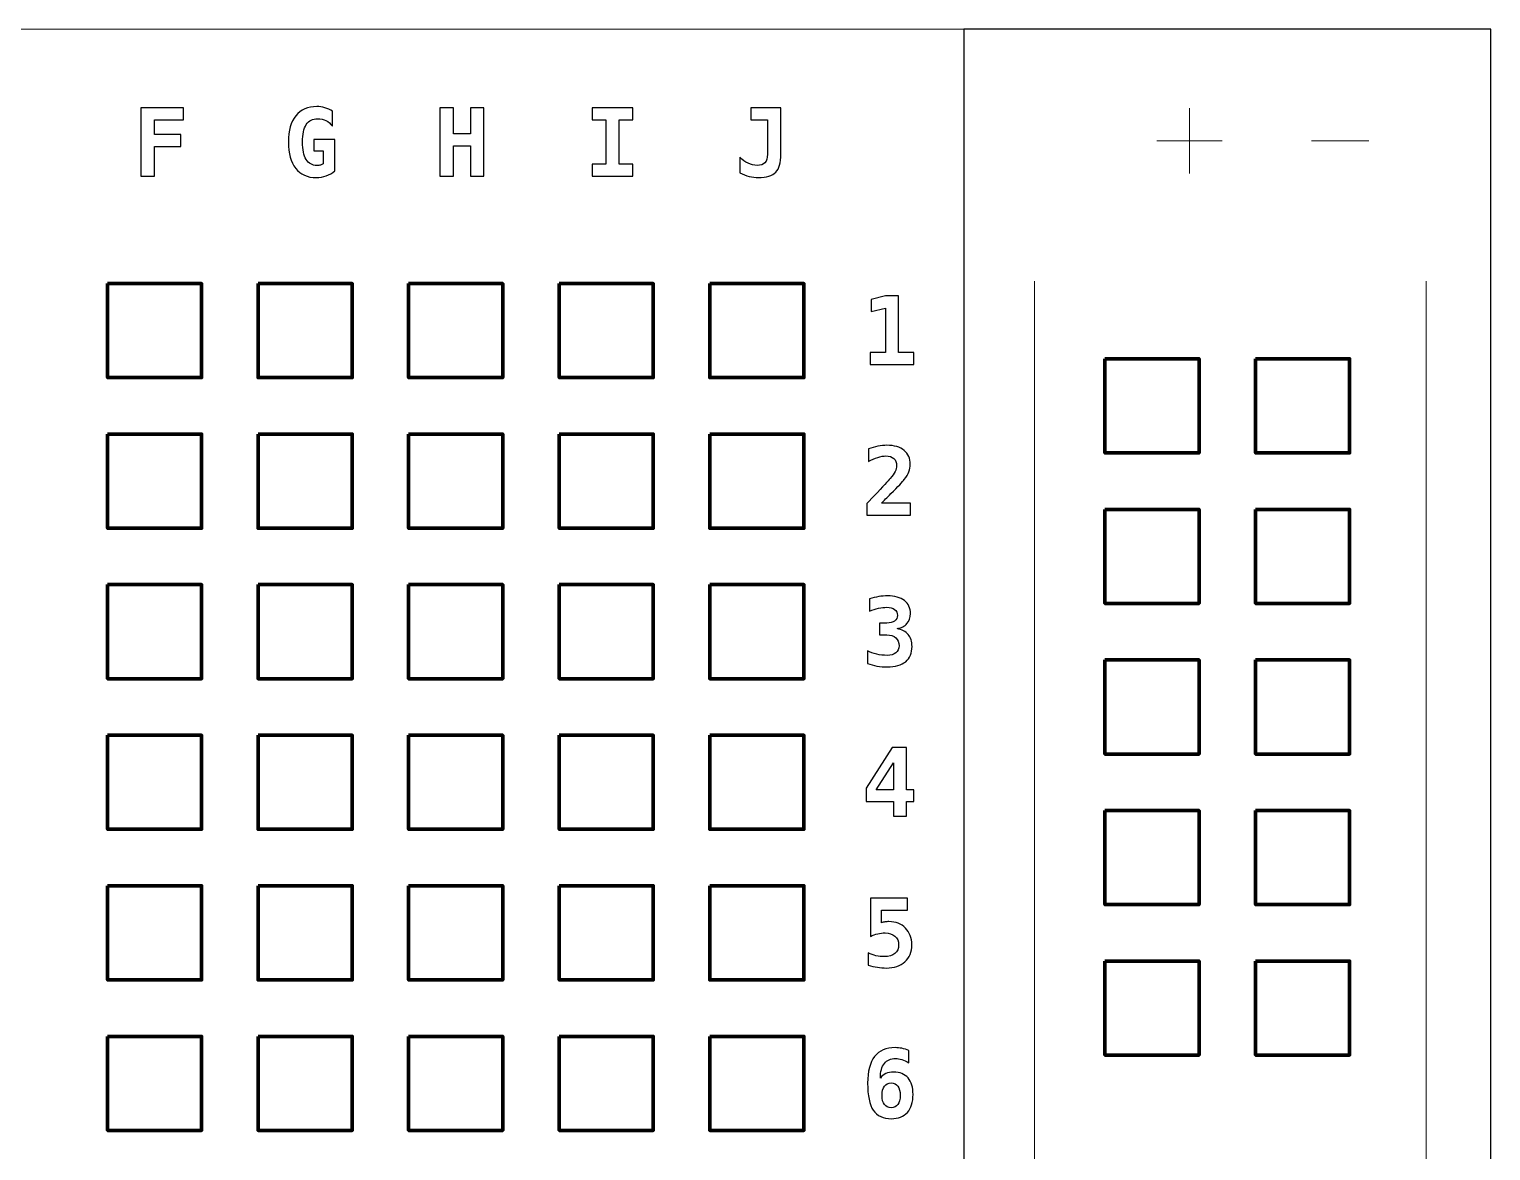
# Model space of a CAD drawing. Header units: centimetres. Extents: x -16.4 to -4.5, y -20.8 to -8.9.
# Drawn here: x -10.331 to -7.865, y -12.86 to -10.968 of the extents above; entities that cross this region are included whole.
import ezdxf

# ---------------------------------------------------------------- set-up
doc = ezdxf.new("R2010")
doc.units = ezdxf.units.CM
doc.header["$MEASUREMENT"] = 0
doc.layers.add('Layer 1', color=7, linetype='Continuous')

msp = doc.modelspace()

# ---------------------------------------------------------------- linework, layer by layer
at = {"layer": 'Layer 1', "color": 250, "lineweight": 5}
msp.add_open_spline([(-12.24632, -10.9682), (-12.24632, -10.9682), (-8.75382, -10.9682), (-8.75382, -10.9682), (-8.75382, -10.9682), (-8.75382, -10.9682), (-8.75382, -19.3502), (-8.75382, -19.3502), (-8.75382, -19.3502), (-8.75382, -19.3502), (-12.24632, -19.3502), (-12.24632, -19.3502), (-12.24632, -19.3502), (-12.24632, -19.3502), (-12.24632, -10.9682), (-12.24632, -10.9682)], degree=3, knots=[0, 0, 0, 0, 0.25, 0.25, 0.25, 0.25, 0.5, 0.5, 0.5, 0.5, 0.75, 0.75, 0.75, 0.75, 1, 1, 1, 1], dxfattribs=at)
at = {"layer": 'Layer 1', "color": 250, "lineweight": 25}
msp.add_open_spline([(-8.75386, -10.9682), (-8.75386, -10.9682), (-7.86486, -10.9682), (-7.86486, -10.9682), (-7.86486, -10.9682), (-7.86486, -10.9682), (-7.86486, -19.3502), (-7.86486, -19.3502), (-7.86486, -19.3502), (-7.86486, -19.3502), (-8.75386, -19.3502), (-8.75386, -19.3502), (-8.75386, -19.3502), (-8.75386, -19.3502), (-8.75386, -10.9682), (-8.75386, -10.9682)], degree=3, knots=[0, 0, 0, 0, 0.25, 0.25, 0.25, 0.25, 0.5, 0.5, 0.5, 0.5, 0.75, 0.75, 0.75, 0.75, 1, 1, 1, 1], dxfattribs=at)
at = {"layer": 'Layer 1'}
for points, knots in [([(-10.07027, -11.12085), (-10.07027, -11.12085), (-10.11941, -11.12085), (-10.11941, -11.12085), (-10.11941, -11.12085), (-10.11941, -11.12085), (-10.11941, -11.14575), (-10.11941, -11.14575), (-10.11941, -11.14575), (-10.11941, -11.14575), (-10.07468, -11.14575), (-10.07468, -11.14575), (-10.07468, -11.14575), (-10.07468, -11.14575), (-10.07468, -11.16588), (-10.07468, -11.16588), (-10.07468, -11.16588), (-10.07468, -11.16588), (-10.11941, -11.16588), (-10.11941, -11.16588), (-10.11941, -11.16588), (-10.11941, -11.16588), (-10.11941, -11.21624), (-10.11941, -11.21624), (-10.11941, -11.21624), (-10.11941, -11.21624), (-10.14221, -11.21624), (-10.14221, -11.21624), (-10.14221, -11.21624), (-10.14221, -11.21624), (-10.14221, -11.10072), (-10.14221, -11.10072), (-10.14221, -11.10072), (-10.14221, -11.10072), (-10.07027, -11.10072), (-10.07027, -11.10072), (-10.07027, -11.10072), (-10.07027, -11.10072), (-10.07027, -11.12085), (-10.07027, -11.12085)], [0, 0, 0, 0, 0.1, 0.1, 0.1, 0.1, 0.2, 0.2, 0.2, 0.2, 0.3, 0.3, 0.3, 0.3, 0.4, 0.4, 0.4, 0.4, 0.5, 0.5, 0.5, 0.5, 0.6, 0.6, 0.6, 0.6, 0.7, 0.7, 0.7, 0.7, 0.8, 0.8, 0.8, 0.8, 0.9, 0.9, 0.9, 0.9, 1, 1, 1, 1]), ([(-9.83482, -11.19535), (-9.83482, -11.19535), (-9.83482, -11.17332), (-9.83482, -11.17332), (-9.83482, -11.17332), (-9.83482, -11.17332), (-9.85046, -11.17332), (-9.85046, -11.17332), (-9.85046, -11.17332), (-9.85046, -11.17332), (-9.85046, -11.15412), (-9.85046, -11.15412), (-9.85046, -11.15412), (-9.85046, -11.15412), (-9.81487, -11.15412), (-9.81487, -11.15412), (-9.81487, -11.15412), (-9.81487, -11.15412), (-9.81487, -11.20705), (-9.81487, -11.20705), (-9.81487, -11.20705), (-9.81925, -11.2108), (-9.82408, -11.21365), (-9.82936, -11.21558), (-9.82936, -11.21558), (-9.83466, -11.21751), (-9.84032, -11.21848), (-9.84634, -11.21848), (-9.84634, -11.21848), (-9.86131, -11.21848), (-9.87285, -11.21328), (-9.881, -11.2029), (-9.881, -11.2029), (-9.88916, -11.1925), (-9.89323, -11.17773), (-9.89323, -11.15859), (-9.89323, -11.15859), (-9.89323, -11.13915), (-9.88911, -11.12431), (-9.8809, -11.11403), (-9.8809, -11.11403), (-9.87267, -11.10376), (-9.86078, -11.09864), (-9.84525, -11.09864), (-9.84525, -11.09864), (-9.84061, -11.09864), (-9.83606, -11.0993), (-9.83157, -11.10062), (-9.83157, -11.10062), (-9.82708, -11.10191), (-9.82287, -11.10381), (-9.81896, -11.1063), (-9.81896, -11.1063), (-9.81896, -11.1063), (-9.81896, -11.1316), (-9.81896, -11.1316), (-9.81896, -11.1316), (-9.82216, -11.12748), (-9.82582, -11.12436), (-9.82999, -11.12227), (-9.82999, -11.12227), (-9.83414, -11.12019), (-9.83868, -11.11913), (-9.84364, -11.11913), (-9.84364, -11.11913), (-9.85231, -11.11913), (-9.8588, -11.12241), (-9.86308, -11.12893), (-9.86308, -11.12893), (-9.86736, -11.13545), (-9.8695, -11.14533), (-9.8695, -11.15859), (-9.8695, -11.15859), (-9.8695, -11.17145), (-9.86744, -11.18122), (-9.86332, -11.18793), (-9.86332, -11.18793), (-9.85917, -11.19464), (-9.85318, -11.19799), (-9.84528, -11.19799), (-9.84528, -11.19799), (-9.8429, -11.19799), (-9.84084, -11.19778), (-9.83907, -11.19733), (-9.83907, -11.19733), (-9.83733, -11.19691), (-9.83591, -11.19625), (-9.83482, -11.19535)], [0, 0, 0, 0, 0.0454545, 0.0454545, 0.0454545, 0.0454545, 0.0909091, 0.0909091, 0.0909091, 0.0909091, 0.1363636, 0.1363636, 0.1363636, 0.1363636, 0.1818182, 0.1818182, 0.1818182, 0.1818182, 0.2272727, 0.2272727, 0.2272727, 0.2272727, 0.2727273, 0.2727273, 0.2727273, 0.2727273, 0.3181818, 0.3181818, 0.3181818, 0.3181818, 0.3636364, 0.3636364, 0.3636364, 0.3636364, 0.4090909, 0.4090909, 0.4090909, 0.4090909, 0.4545455, 0.4545455, 0.4545455, 0.4545455, 0.5, 0.5, 0.5, 0.5, 0.5454545, 0.5454545, 0.5454545, 0.5454545, 0.5909091, 0.5909091, 0.5909091, 0.5909091, 0.6363636, 0.6363636, 0.6363636, 0.6363636, 0.6818182, 0.6818182, 0.6818182, 0.6818182, 0.7272727, 0.7272727, 0.7272727, 0.7272727, 0.7727273, 0.7727273, 0.7727273, 0.7727273, 0.8181818, 0.8181818, 0.8181818, 0.8181818, 0.8636364, 0.8636364, 0.8636364, 0.8636364, 0.9090909, 0.9090909, 0.9090909, 0.9090909, 0.9545455, 0.9545455, 0.9545455, 0.9545455, 1, 1, 1, 1]), ([(-9.6377, -11.10072), (-9.6377, -11.10072), (-9.61489, -11.10072), (-9.61489, -11.10072), (-9.61489, -11.10072), (-9.61489, -11.10072), (-9.61489, -11.14475), (-9.61489, -11.14475), (-9.61489, -11.14475), (-9.61489, -11.14475), (-9.58632, -11.14475), (-9.58632, -11.14475), (-9.58632, -11.14475), (-9.58632, -11.14475), (-9.58632, -11.10072), (-9.58632, -11.10072), (-9.58632, -11.10072), (-9.58632, -11.10072), (-9.56351, -11.10072), (-9.56351, -11.10072), (-9.56351, -11.10072), (-9.56351, -11.10072), (-9.56351, -11.21624), (-9.56351, -11.21624), (-9.56351, -11.21624), (-9.56351, -11.21624), (-9.58632, -11.21624), (-9.58632, -11.21624), (-9.58632, -11.21624), (-9.58632, -11.21624), (-9.58632, -11.16487), (-9.58632, -11.16487), (-9.58632, -11.16487), (-9.58632, -11.16487), (-9.61489, -11.16487), (-9.61489, -11.16487), (-9.61489, -11.16487), (-9.61489, -11.16487), (-9.61489, -11.21624), (-9.61489, -11.21624), (-9.61489, -11.21624), (-9.61489, -11.21624), (-9.6377, -11.21624), (-9.6377, -11.21624), (-9.6377, -11.21624), (-9.6377, -11.21624), (-9.6377, -11.10072), (-9.6377, -11.10072)], [0, 0, 0, 0, 0.0833333, 0.0833333, 0.0833333, 0.0833333, 0.1666667, 0.1666667, 0.1666667, 0.1666667, 0.25, 0.25, 0.25, 0.25, 0.3333333, 0.3333333, 0.3333333, 0.3333333, 0.4166667, 0.4166667, 0.4166667, 0.4166667, 0.5, 0.5, 0.5, 0.5, 0.5833333, 0.5833333, 0.5833333, 0.5833333, 0.6666667, 0.6666667, 0.6666667, 0.6666667, 0.75, 0.75, 0.75, 0.75, 0.8333333, 0.8333333, 0.8333333, 0.8333333, 0.9166667, 0.9166667, 0.9166667, 0.9166667, 1, 1, 1, 1]), ([(-9.38098, -11.12085), (-9.38098, -11.12085), (-9.38098, -11.10072), (-9.38098, -11.10072), (-9.38098, -11.10072), (-9.38098, -11.10072), (-9.31223, -11.10072), (-9.31223, -11.10072), (-9.31223, -11.10072), (-9.31223, -11.10072), (-9.31223, -11.12085), (-9.31223, -11.12085), (-9.31223, -11.12085), (-9.31223, -11.12085), (-9.33519, -11.12085), (-9.33519, -11.12085), (-9.33519, -11.12085), (-9.33519, -11.12085), (-9.33519, -11.19612), (-9.33519, -11.19612), (-9.33519, -11.19612), (-9.33519, -11.19612), (-9.31223, -11.19612), (-9.31223, -11.19612), (-9.31223, -11.19612), (-9.31223, -11.19612), (-9.31223, -11.21624), (-9.31223, -11.21624), (-9.31223, -11.21624), (-9.31223, -11.21624), (-9.38098, -11.21624), (-9.38098, -11.21624), (-9.38098, -11.21624), (-9.38098, -11.21624), (-9.38098, -11.19612), (-9.38098, -11.19612), (-9.38098, -11.19612), (-9.38098, -11.19612), (-9.35801, -11.19612), (-9.35801, -11.19612), (-9.35801, -11.19612), (-9.35801, -11.19612), (-9.35801, -11.12085), (-9.35801, -11.12085), (-9.35801, -11.12085), (-9.35801, -11.12085), (-9.38098, -11.12085), (-9.38098, -11.12085)], [0, 0, 0, 0, 0.0833333, 0.0833333, 0.0833333, 0.0833333, 0.1666667, 0.1666667, 0.1666667, 0.1666667, 0.25, 0.25, 0.25, 0.25, 0.3333333, 0.3333333, 0.3333333, 0.3333333, 0.4166667, 0.4166667, 0.4166667, 0.4166667, 0.5, 0.5, 0.5, 0.5, 0.5833333, 0.5833333, 0.5833333, 0.5833333, 0.6666667, 0.6666667, 0.6666667, 0.6666667, 0.75, 0.75, 0.75, 0.75, 0.8333333, 0.8333333, 0.8333333, 0.8333333, 0.9166667, 0.9166667, 0.9166667, 0.9166667, 1, 1, 1, 1]), ([(-9.13187, -11.21051), (-9.13187, -11.21051), (-9.13187, -11.18405), (-9.13187, -11.18405), (-9.13187, -11.18405), (-9.12743, -11.18859), (-9.1227, -11.19205), (-9.11766, -11.19443), (-9.11766, -11.19443), (-9.11265, -11.1968), (-9.10758, -11.19799), (-9.10245, -11.19799), (-9.10245, -11.19799), (-9.09649, -11.19799), (-9.0921, -11.19649), (-9.0893, -11.1935), (-9.0893, -11.1935), (-9.08653, -11.19052), (-9.08513, -11.18574), (-9.08513, -11.17916), (-9.08513, -11.17916), (-9.08513, -11.17916), (-9.08513, -11.12085), (-9.08513, -11.12085), (-9.08513, -11.12085), (-9.08513, -11.12085), (-9.11307, -11.12085), (-9.11307, -11.12085), (-9.11307, -11.12085), (-9.11307, -11.12085), (-9.11307, -11.10072), (-9.11307, -11.10072), (-9.11307, -11.10072), (-9.11307, -11.10072), (-9.06232, -11.10072), (-9.06232, -11.10072), (-9.06232, -11.10072), (-9.06232, -11.10072), (-9.06232, -11.17916), (-9.06232, -11.17916), (-9.06232, -11.17916), (-9.06232, -11.19326), (-9.06527, -11.20333), (-9.07116, -11.2094), (-9.07116, -11.2094), (-9.07707, -11.21545), (-9.08682, -11.21848), (-9.10039, -11.21848), (-9.10039, -11.21848), (-9.10528, -11.21848), (-9.1104, -11.21782), (-9.11573, -11.21648), (-9.11573, -11.21648), (-9.12106, -11.21513), (-9.12645, -11.21315), (-9.13187, -11.21051)], [0, 0, 0, 0, 0.0714286, 0.0714286, 0.0714286, 0.0714286, 0.1428571, 0.1428571, 0.1428571, 0.1428571, 0.2142857, 0.2142857, 0.2142857, 0.2142857, 0.2857143, 0.2857143, 0.2857143, 0.2857143, 0.3571429, 0.3571429, 0.3571429, 0.3571429, 0.4285714, 0.4285714, 0.4285714, 0.4285714, 0.5, 0.5, 0.5, 0.5, 0.5714286, 0.5714286, 0.5714286, 0.5714286, 0.6428571, 0.6428571, 0.6428571, 0.6428571, 0.7142857, 0.7142857, 0.7142857, 0.7142857, 0.7857143, 0.7857143, 0.7857143, 0.7857143, 0.8571429, 0.8571429, 0.8571429, 0.8571429, 0.9285714, 0.9285714, 0.9285714, 0.9285714, 1, 1, 1, 1]), ([(-8.9117, -11.51362), (-8.9117, -11.51362), (-8.88617, -11.51362), (-8.88617, -11.51362), (-8.88617, -11.51362), (-8.88617, -11.51362), (-8.88617, -11.43864), (-8.88617, -11.43864), (-8.88617, -11.43864), (-8.88617, -11.43864), (-8.9099, -11.44453), (-8.9099, -11.44453), (-8.9099, -11.44453), (-8.9099, -11.44453), (-8.9099, -11.42395), (-8.9099, -11.42395), (-8.9099, -11.42395), (-8.9099, -11.42395), (-8.88601, -11.41822), (-8.88601, -11.41822), (-8.88601, -11.41822), (-8.88601, -11.41822), (-8.86396, -11.41822), (-8.86396, -11.41822), (-8.86396, -11.41822), (-8.86396, -11.41822), (-8.86396, -11.51362), (-8.86396, -11.51362), (-8.86396, -11.51362), (-8.86396, -11.51362), (-8.83843, -11.51362), (-8.83843, -11.51362), (-8.83843, -11.51362), (-8.83843, -11.51362), (-8.83843, -11.53374), (-8.83843, -11.53374), (-8.83843, -11.53374), (-8.83843, -11.53374), (-8.9117, -11.53374), (-8.9117, -11.53374), (-8.9117, -11.53374), (-8.9117, -11.53374), (-8.9117, -11.51362), (-8.9117, -11.51362)], [0, 0, 0, 0, 0.0909091, 0.0909091, 0.0909091, 0.0909091, 0.1818182, 0.1818182, 0.1818182, 0.1818182, 0.2727273, 0.2727273, 0.2727273, 0.2727273, 0.3636364, 0.3636364, 0.3636364, 0.3636364, 0.4545455, 0.4545455, 0.4545455, 0.4545455, 0.5454545, 0.5454545, 0.5454545, 0.5454545, 0.6363636, 0.6363636, 0.6363636, 0.6363636, 0.7272727, 0.7272727, 0.7272727, 0.7272727, 0.8181818, 0.8181818, 0.8181818, 0.8181818, 0.9090909, 0.9090909, 0.9090909, 0.9090909, 1, 1, 1, 1]), ([(-8.89269, -11.76762), (-8.89269, -11.76762), (-8.84403, -11.76762), (-8.84403, -11.76762), (-8.84403, -11.76762), (-8.84403, -11.76762), (-8.84403, -11.78774), (-8.84403, -11.78774), (-8.84403, -11.78774), (-8.84403, -11.78774), (-8.91735, -11.78774), (-8.91735, -11.78774), (-8.91735, -11.78774), (-8.91735, -11.78774), (-8.91735, -11.76822), (-8.91735, -11.76822), (-8.91735, -11.76822), (-8.91735, -11.76822), (-8.90496, -11.7551), (-8.90496, -11.7551), (-8.90496, -11.7551), (-8.89029, -11.73946), (-8.88136, -11.72985), (-8.87822, -11.72623), (-8.87822, -11.72623), (-8.87436, -11.72179), (-8.87156, -11.71786), (-8.86987, -11.71443), (-8.86987, -11.71443), (-8.86816, -11.71099), (-8.86731, -11.70761), (-8.86731, -11.70426), (-8.86731, -11.70426), (-8.86731, -11.69911), (-8.86887, -11.69512), (-8.87199, -11.69232), (-8.87199, -11.69232), (-8.8751, -11.68949), (-8.87954, -11.6881), (-8.88525, -11.6881), (-8.88525, -11.6881), (-8.88934, -11.6881), (-8.89391, -11.68891), (-8.89898, -11.69052), (-8.89898, -11.69052), (-8.90407, -11.69216), (-8.90935, -11.69451), (-8.91487, -11.6976), (-8.91487, -11.6976), (-8.91487, -11.6976), (-8.91487, -11.67632), (-8.91487, -11.67632), (-8.91487, -11.67632), (-8.90935, -11.67431), (-8.90396, -11.67278), (-8.89866, -11.67172), (-8.89866, -11.67172), (-8.89338, -11.67066), (-8.88831, -11.67014), (-8.88348, -11.67014), (-8.88348, -11.67014), (-8.87125, -11.67014), (-8.86163, -11.67299), (-8.85466, -11.67869), (-8.85466, -11.67869), (-8.84767, -11.68437), (-8.84419, -11.69216), (-8.84419, -11.70201), (-8.84419, -11.70201), (-8.84419, -11.70656), (-8.84495, -11.71081), (-8.84646, -11.71477), (-8.84646, -11.71477), (-8.84799, -11.71876), (-8.8506, -11.72317), (-8.85432, -11.728), (-8.85432, -11.728), (-8.85704, -11.73151), (-8.86454, -11.73941), (-8.87682, -11.75169), (-8.87682, -11.75169), (-8.88348, -11.75832), (-8.88876, -11.76365), (-8.89269, -11.76762)], [0, 0, 0, 0, 0.047619, 0.047619, 0.047619, 0.047619, 0.0952381, 0.0952381, 0.0952381, 0.0952381, 0.1428571, 0.1428571, 0.1428571, 0.1428571, 0.1904762, 0.1904762, 0.1904762, 0.1904762, 0.2380952, 0.2380952, 0.2380952, 0.2380952, 0.2857143, 0.2857143, 0.2857143, 0.2857143, 0.3333333, 0.3333333, 0.3333333, 0.3333333, 0.3809524, 0.3809524, 0.3809524, 0.3809524, 0.4285714, 0.4285714, 0.4285714, 0.4285714, 0.4761905, 0.4761905, 0.4761905, 0.4761905, 0.5238095, 0.5238095, 0.5238095, 0.5238095, 0.5714286, 0.5714286, 0.5714286, 0.5714286, 0.6190476, 0.6190476, 0.6190476, 0.6190476, 0.6666667, 0.6666667, 0.6666667, 0.6666667, 0.7142857, 0.7142857, 0.7142857, 0.7142857, 0.7619048, 0.7619048, 0.7619048, 0.7619048, 0.8095238, 0.8095238, 0.8095238, 0.8095238, 0.8571429, 0.8571429, 0.8571429, 0.8571429, 0.9047619, 0.9047619, 0.9047619, 0.9047619, 0.952381, 0.952381, 0.952381, 0.952381, 1, 1, 1, 1]), ([(-8.88379, -11.99006), (-8.88379, -11.99006), (-8.89602, -11.99006), (-8.89602, -11.99006), (-8.89602, -11.99006), (-8.89602, -11.99006), (-8.89602, -11.96993), (-8.89602, -11.96993), (-8.89602, -11.96993), (-8.89602, -11.96993), (-8.88379, -11.96993), (-8.88379, -11.96993), (-8.88379, -11.96993), (-8.87814, -11.96993), (-8.87373, -11.96882), (-8.87061, -11.96658), (-8.87061, -11.96658), (-8.8675, -11.96433), (-8.86594, -11.96116), (-8.86594, -11.9571), (-8.86594, -11.9571), (-8.86594, -11.95282), (-8.8675, -11.94946), (-8.87061, -11.94706), (-8.87061, -11.94706), (-8.87373, -11.94466), (-8.87814, -11.94347), (-8.88379, -11.94347), (-8.88379, -11.94347), (-8.88812, -11.94347), (-8.89277, -11.94402), (-8.89771, -11.94511), (-8.89771, -11.94511), (-8.90267, -11.94619), (-8.90779, -11.94777), (-8.9131, -11.94983), (-8.9131, -11.94983), (-8.9131, -11.94983), (-8.9131, -11.9291), (-8.9131, -11.9291), (-8.9131, -11.9291), (-8.90779, -11.92749), (-8.90256, -11.92628), (-8.89742, -11.9254), (-8.89742, -11.9254), (-8.89224, -11.92456), (-8.88731, -11.92414), (-8.88255, -11.92414), (-8.88255, -11.92414), (-8.87038, -11.92414), (-8.8609, -11.9268), (-8.85411, -11.93211), (-8.85411, -11.93211), (-8.8473, -11.93742), (-8.8439, -11.94474), (-8.8439, -11.95409), (-8.8439, -11.95409), (-8.8439, -11.96093), (-8.84585, -11.96655), (-8.84978, -11.97091), (-8.84978, -11.97091), (-8.85369, -11.97527), (-8.85928, -11.97812), (-8.86655, -11.97944), (-8.86655, -11.97944), (-8.85831, -11.98089), (-8.852, -11.98419), (-8.84767, -11.98932), (-8.84767, -11.98932), (-8.84334, -11.99444), (-8.84118, -12.0012), (-8.84118, -12.00955), (-8.84118, -12.00955), (-8.84118, -12.02074), (-8.84477, -12.02927), (-8.85192, -12.03516), (-8.85192, -12.03516), (-8.8591, -12.04105), (-8.8695, -12.04398), (-8.88319, -12.04398), (-8.88319, -12.04398), (-8.889, -12.04398), (-8.89473, -12.04348), (-8.90038, -12.04251), (-8.90038, -12.04251), (-8.90602, -12.04153), (-8.91143, -12.0401), (-8.91658, -12.03825), (-8.91658, -12.03825), (-8.91658, -12.03825), (-8.91658, -12.01705), (-8.91658, -12.01705), (-8.91658, -12.01705), (-8.91172, -12.01948), (-8.9065, -12.02133), (-8.90087, -12.02259), (-8.90087, -12.02259), (-8.89528, -12.02386), (-8.88937, -12.02449), (-8.88319, -12.02449), (-8.88319, -12.02449), (-8.87698, -12.02449), (-8.87209, -12.02307), (-8.86847, -12.02019), (-8.86847, -12.02019), (-8.86486, -12.01734), (-8.86306, -12.01348), (-8.86306, -12.00862), (-8.86306, -12.00862), (-8.86306, -12.00271), (-8.86486, -11.99811), (-8.86847, -11.99489), (-8.86847, -11.99489), (-8.87209, -11.99167), (-8.87719, -11.99006), (-8.88379, -11.99006)], [0, 0, 0, 0, 0.0344828, 0.0344828, 0.0344828, 0.0344828, 0.0689655, 0.0689655, 0.0689655, 0.0689655, 0.1034483, 0.1034483, 0.1034483, 0.1034483, 0.137931, 0.137931, 0.137931, 0.137931, 0.1724138, 0.1724138, 0.1724138, 0.1724138, 0.2068966, 0.2068966, 0.2068966, 0.2068966, 0.2413793, 0.2413793, 0.2413793, 0.2413793, 0.2758621, 0.2758621, 0.2758621, 0.2758621, 0.3103448, 0.3103448, 0.3103448, 0.3103448, 0.3448276, 0.3448276, 0.3448276, 0.3448276, 0.3793103, 0.3793103, 0.3793103, 0.3793103, 0.4137931, 0.4137931, 0.4137931, 0.4137931, 0.4482759, 0.4482759, 0.4482759, 0.4482759, 0.4827586, 0.4827586, 0.4827586, 0.4827586, 0.5172414, 0.5172414, 0.5172414, 0.5172414, 0.5517241, 0.5517241, 0.5517241, 0.5517241, 0.5862069, 0.5862069, 0.5862069, 0.5862069, 0.6206897, 0.6206897, 0.6206897, 0.6206897, 0.6551724, 0.6551724, 0.6551724, 0.6551724, 0.6896552, 0.6896552, 0.6896552, 0.6896552, 0.7241379, 0.7241379, 0.7241379, 0.7241379, 0.7586207, 0.7586207, 0.7586207, 0.7586207, 0.7931034, 0.7931034, 0.7931034, 0.7931034, 0.8275862, 0.8275862, 0.8275862, 0.8275862, 0.862069, 0.862069, 0.862069, 0.862069, 0.8965517, 0.8965517, 0.8965517, 0.8965517, 0.9310345, 0.9310345, 0.9310345, 0.9310345, 0.9655172, 0.9655172, 0.9655172, 0.9655172, 1, 1, 1, 1]), ([(-8.87455, -12.18022), (-8.87455, -12.18022), (-8.85065, -12.18022), (-8.85065, -12.18022), (-8.85065, -12.18022), (-8.85065, -12.18022), (-8.85065, -12.25124), (-8.85065, -12.25124), (-8.85065, -12.25124), (-8.85065, -12.25124), (-8.83798, -12.25124), (-8.83798, -12.25124), (-8.83798, -12.25124), (-8.83798, -12.25124), (-8.83798, -12.27081), (-8.83798, -12.27081), (-8.83798, -12.27081), (-8.83798, -12.27081), (-8.85065, -12.27081), (-8.85065, -12.27081), (-8.85065, -12.27081), (-8.85065, -12.27081), (-8.85065, -12.29574), (-8.85065, -12.29574), (-8.85065, -12.29574), (-8.85065, -12.29574), (-8.87254, -12.29574), (-8.87254, -12.29574), (-8.87254, -12.29574), (-8.87254, -12.29574), (-8.87254, -12.27081), (-8.87254, -12.27081), (-8.87254, -12.27081), (-8.87254, -12.27081), (-8.91835, -12.27081), (-8.91835, -12.27081), (-8.91835, -12.27081), (-8.91835, -12.27081), (-8.91835, -12.24868), (-8.91835, -12.24868), (-8.91835, -12.24868), (-8.91835, -12.24868), (-8.87455, -12.18022), (-8.87455, -12.18022)], [0, 0, 0, 0, 0.0909091, 0.0909091, 0.0909091, 0.0909091, 0.1818182, 0.1818182, 0.1818182, 0.1818182, 0.2727273, 0.2727273, 0.2727273, 0.2727273, 0.3636364, 0.3636364, 0.3636364, 0.3636364, 0.4545455, 0.4545455, 0.4545455, 0.4545455, 0.5454545, 0.5454545, 0.5454545, 0.5454545, 0.6363636, 0.6363636, 0.6363636, 0.6363636, 0.7272727, 0.7272727, 0.7272727, 0.7272727, 0.8181818, 0.8181818, 0.8181818, 0.8181818, 0.9090909, 0.9090909, 0.9090909, 0.9090909, 1, 1, 1, 1]), ([(-8.87254, -12.2056), (-8.87254, -12.2056), (-8.90172, -12.25124), (-8.90172, -12.25124), (-8.90172, -12.25124), (-8.90172, -12.25124), (-8.87254, -12.25124), (-8.87254, -12.25124), (-8.87254, -12.25124), (-8.87254, -12.25124), (-8.87254, -12.2056), (-8.87254, -12.2056)], [0, 0, 0, 0, 0.3333333, 0.3333333, 0.3333333, 0.3333333, 0.6666667, 0.6666667, 0.6666667, 0.6666667, 1, 1, 1, 1]), ([(-8.91133, -12.43422), (-8.91133, -12.43422), (-8.8486, -12.43422), (-8.8486, -12.43422), (-8.8486, -12.43422), (-8.8486, -12.43422), (-8.8486, -12.45435), (-8.8486, -12.45435), (-8.8486, -12.45435), (-8.8486, -12.45435), (-8.89285, -12.45435), (-8.89285, -12.45435), (-8.89285, -12.45435), (-8.89285, -12.45435), (-8.89285, -12.47577), (-8.89285, -12.47577), (-8.89285, -12.47577), (-8.891, -12.47505), (-8.889, -12.47452), (-8.88688, -12.47418), (-8.88688, -12.47418), (-8.88477, -12.47384), (-8.88253, -12.47368), (-8.88015, -12.47368), (-8.88015, -12.47368), (-8.86871, -12.47368), (-8.85942, -12.4773), (-8.85229, -12.48451), (-8.85229, -12.48451), (-8.84519, -12.49174), (-8.84163, -12.50112), (-8.84163, -12.51269), (-8.84163, -12.51269), (-8.84163, -12.52481), (-8.84548, -12.53437), (-8.85318, -12.54142), (-8.85318, -12.54142), (-8.8609, -12.54847), (-8.87141, -12.55198), (-8.88472, -12.55198), (-8.88472, -12.55198), (-8.88966, -12.55198), (-8.89467, -12.55156), (-8.89972, -12.55074), (-8.89972, -12.55074), (-8.90475, -12.54992), (-8.90993, -12.54868), (-8.91518, -12.54702), (-8.91518, -12.54702), (-8.91518, -12.54702), (-8.91518, -12.52645), (-8.91518, -12.52645), (-8.91518, -12.52645), (-8.91091, -12.52856), (-8.9065, -12.53014), (-8.90201, -12.5312), (-8.90201, -12.5312), (-8.8975, -12.53226), (-8.89296, -12.53278), (-8.88841, -12.53278), (-8.88841, -12.53278), (-8.88039, -12.53278), (-8.87426, -12.53107), (-8.87009, -12.52763), (-8.87009, -12.52763), (-8.86591, -12.5242), (-8.86383, -12.51924), (-8.86383, -12.51269), (-8.86383, -12.51269), (-8.86383, -12.50664), (-8.86591, -12.50181), (-8.87006, -12.49816), (-8.87006, -12.49816), (-8.87421, -12.49454), (-8.87975, -12.49272), (-8.88665, -12.49272), (-8.88665, -12.49272), (-8.89074, -12.49272), (-8.89481, -12.49322), (-8.89893, -12.49423), (-8.89893, -12.49423), (-8.90301, -12.49523), (-8.90716, -12.49676), (-8.91133, -12.49877), (-8.91133, -12.49877), (-8.91133, -12.49877), (-8.91133, -12.43422), (-8.91133, -12.43422)], [0, 0, 0, 0, 0.0454545, 0.0454545, 0.0454545, 0.0454545, 0.0909091, 0.0909091, 0.0909091, 0.0909091, 0.1363636, 0.1363636, 0.1363636, 0.1363636, 0.1818182, 0.1818182, 0.1818182, 0.1818182, 0.2272727, 0.2272727, 0.2272727, 0.2272727, 0.2727273, 0.2727273, 0.2727273, 0.2727273, 0.3181818, 0.3181818, 0.3181818, 0.3181818, 0.3636364, 0.3636364, 0.3636364, 0.3636364, 0.4090909, 0.4090909, 0.4090909, 0.4090909, 0.4545455, 0.4545455, 0.4545455, 0.4545455, 0.5, 0.5, 0.5, 0.5, 0.5454545, 0.5454545, 0.5454545, 0.5454545, 0.5909091, 0.5909091, 0.5909091, 0.5909091, 0.6363636, 0.6363636, 0.6363636, 0.6363636, 0.6818182, 0.6818182, 0.6818182, 0.6818182, 0.7272727, 0.7272727, 0.7272727, 0.7272727, 0.7727273, 0.7727273, 0.7727273, 0.7727273, 0.8181818, 0.8181818, 0.8181818, 0.8181818, 0.8636364, 0.8636364, 0.8636364, 0.8636364, 0.9090909, 0.9090909, 0.9090909, 0.9090909, 0.9545455, 0.9545455, 0.9545455, 0.9545455, 1, 1, 1, 1]), ([(-8.84659, -12.69094), (-8.84659, -12.69094), (-8.84659, -12.71167), (-8.84659, -12.71167), (-8.84659, -12.71167), (-8.85065, -12.70935), (-8.85456, -12.70761), (-8.85831, -12.70645), (-8.85831, -12.70645), (-8.86203, -12.70528), (-8.86562, -12.7047), (-8.86908, -12.7047), (-8.86908, -12.7047), (-8.87732, -12.7047), (-8.88361, -12.70748), (-8.88791, -12.71302), (-8.88791, -12.71302), (-8.89222, -12.71857), (-8.89446, -12.72675), (-8.89467, -12.73758), (-8.89467, -12.73758), (-8.89224, -12.73423), (-8.88915, -12.73172), (-8.8854, -12.73003), (-8.8854, -12.73003), (-8.88163, -12.72837), (-8.87719, -12.72752), (-8.87209, -12.72752), (-8.87209, -12.72752), (-8.86166, -12.72752), (-8.85363, -12.73082), (-8.84796, -12.7374), (-8.84796, -12.7374), (-8.84229, -12.74397), (-8.83946, -12.7533), (-8.83946, -12.76537), (-8.83946, -12.76537), (-8.83946, -12.77831), (-8.84266, -12.78834), (-8.84901, -12.79547), (-8.84901, -12.79547), (-8.85538, -12.80258), (-8.86433, -12.80614), (-8.8759, -12.80614), (-8.8759, -12.80614), (-8.88997, -12.80614), (-8.90019, -12.80142), (-8.90655, -12.79199), (-8.90655, -12.79199), (-8.91291, -12.78253), (-8.91611, -12.76729), (-8.91611, -12.74625), (-8.91611, -12.74625), (-8.91611, -12.72625), (-8.91223, -12.71125), (-8.90444, -12.70127), (-8.90444, -12.70127), (-8.89665, -12.69129), (-8.88498, -12.68629), (-8.8694, -12.68629), (-8.8694, -12.68629), (-8.86578, -12.68629), (-8.86206, -12.68669), (-8.85823, -12.68746), (-8.85823, -12.68746), (-8.85437, -12.68822), (-8.85049, -12.68938), (-8.84659, -12.69094)], [0, 0, 0, 0, 0.0588235, 0.0588235, 0.0588235, 0.0588235, 0.1176471, 0.1176471, 0.1176471, 0.1176471, 0.1764706, 0.1764706, 0.1764706, 0.1764706, 0.2352941, 0.2352941, 0.2352941, 0.2352941, 0.2941176, 0.2941176, 0.2941176, 0.2941176, 0.3529412, 0.3529412, 0.3529412, 0.3529412, 0.4117647, 0.4117647, 0.4117647, 0.4117647, 0.4705882, 0.4705882, 0.4705882, 0.4705882, 0.5294118, 0.5294118, 0.5294118, 0.5294118, 0.5882353, 0.5882353, 0.5882353, 0.5882353, 0.6470588, 0.6470588, 0.6470588, 0.6470588, 0.7058824, 0.7058824, 0.7058824, 0.7058824, 0.7647059, 0.7647059, 0.7647059, 0.7647059, 0.8235294, 0.8235294, 0.8235294, 0.8235294, 0.8823529, 0.8823529, 0.8823529, 0.8823529, 0.9411765, 0.9411765, 0.9411765, 0.9411765, 1, 1, 1, 1]), ([(-8.8765, -12.74585), (-8.88144, -12.74585), (-8.88522, -12.74765), (-8.88783, -12.75124), (-8.88783, -12.75124), (-8.89045, -12.75483), (-8.89174, -12.76001), (-8.89174, -12.76682), (-8.89174, -12.76682), (-8.89174, -12.77358), (-8.89045, -12.77876), (-8.88783, -12.78235), (-8.88783, -12.78235), (-8.88522, -12.78594), (-8.88144, -12.78774), (-8.8765, -12.78774), (-8.8765, -12.78774), (-8.87154, -12.78774), (-8.86774, -12.78594), (-8.86509, -12.78235), (-8.86509, -12.78235), (-8.86243, -12.77876), (-8.86111, -12.77358), (-8.86111, -12.76682), (-8.86111, -12.76682), (-8.86111, -12.76006), (-8.86243, -12.75488), (-8.86509, -12.75126), (-8.86509, -12.75126), (-8.86774, -12.74765), (-8.87154, -12.74585), (-8.8765, -12.74585)], [0, 0, 0, 0, 0.125, 0.125, 0.125, 0.125, 0.25, 0.25, 0.25, 0.25, 0.375, 0.375, 0.375, 0.375, 0.5, 0.5, 0.5, 0.5, 0.625, 0.625, 0.625, 0.625, 0.75, 0.75, 0.75, 0.75, 0.875, 0.875, 0.875, 0.875, 1, 1, 1, 1])]:
    msp.add_open_spline(points, degree=3, knots=knots, dxfattribs=at)
at = {"layer": 'Layer 1', "lineweight": 20}
for points, knots in [([(-8.37324, -11.21167), (-8.37324, -11.21167), (-8.37324, -11.15647), (-8.37324, -11.15647), (-8.37324, -11.15647), (-8.37324, -11.15647), (-8.42826, -11.15647), (-8.42826, -11.15647), (-8.42826, -11.15647), (-8.42826, -11.15647), (-8.37324, -11.15647), (-8.37324, -11.15647), (-8.37324, -11.15647), (-8.37324, -11.15647), (-8.37324, -11.10128), (-8.37324, -11.10128), (-8.37324, -11.10128), (-8.37324, -11.10128), (-8.37324, -11.15647), (-8.37324, -11.15647), (-8.37324, -11.15647), (-8.37324, -11.15647), (-8.31821, -11.15647), (-8.31821, -11.15647), (-8.31821, -11.15647), (-8.31821, -11.15647), (-8.37324, -11.15647), (-8.37324, -11.15647), (-8.37324, -11.15647), (-8.37324, -11.15647), (-8.37324, -11.21167), (-8.37324, -11.21167)], [0, 0, 0, 0, 0.125, 0.125, 0.125, 0.125, 0.25, 0.25, 0.25, 0.25, 0.375, 0.375, 0.375, 0.375, 0.5, 0.5, 0.5, 0.5, 0.625, 0.625, 0.625, 0.625, 0.75, 0.75, 0.75, 0.75, 0.875, 0.875, 0.875, 0.875, 1, 1, 1, 1]), ([(-8.1673, -11.15647), (-8.1673, -11.15647), (-8.07038, -11.15647), (-8.07038, -11.15647), (-8.07038, -11.15647), (-8.07038, -11.15647), (-8.1673, -11.15647), (-8.1673, -11.15647)], [0, 0, 0, 0, 0.5, 0.5, 0.5, 0.5, 1, 1, 1, 1])]:
    msp.add_open_spline(points, degree=3, knots=knots, dxfattribs=at)
at = {"layer": 'Layer 1', "color": 250, "lineweight": 158}
for points in [[(-10.19844, -11.39723), (-10.19844, -11.39723), (-10.03969, -11.39723), (-10.03969, -11.39723), (-10.03969, -11.39723), (-10.03969, -11.39723), (-10.03969, -11.55598), (-10.03969, -11.55598), (-10.03969, -11.55598), (-10.03969, -11.55598), (-10.19844, -11.55598), (-10.19844, -11.55598), (-10.19844, -11.55598), (-10.19844, -11.55598), (-10.19844, -11.39723), (-10.19844, -11.39723)], [(-9.94444, -11.39723), (-9.94444, -11.39723), (-9.78569, -11.39723), (-9.78569, -11.39723), (-9.78569, -11.39723), (-9.78569, -11.39723), (-9.78569, -11.55598), (-9.78569, -11.55598), (-9.78569, -11.55598), (-9.78569, -11.55598), (-9.94444, -11.55598), (-9.94444, -11.55598), (-9.94444, -11.55598), (-9.94444, -11.55598), (-9.94444, -11.39723), (-9.94444, -11.39723)], [(-9.69044, -11.39723), (-9.69044, -11.39723), (-9.53169, -11.39723), (-9.53169, -11.39723), (-9.53169, -11.39723), (-9.53169, -11.39723), (-9.53169, -11.55598), (-9.53169, -11.55598), (-9.53169, -11.55598), (-9.53169, -11.55598), (-9.69044, -11.55598), (-9.69044, -11.55598), (-9.69044, -11.55598), (-9.69044, -11.55598), (-9.69044, -11.39723), (-9.69044, -11.39723)], [(-9.43644, -11.39723), (-9.43644, -11.39723), (-9.27769, -11.39723), (-9.27769, -11.39723), (-9.27769, -11.39723), (-9.27769, -11.39723), (-9.27769, -11.55598), (-9.27769, -11.55598), (-9.27769, -11.55598), (-9.27769, -11.55598), (-9.43644, -11.55598), (-9.43644, -11.55598), (-9.43644, -11.55598), (-9.43644, -11.55598), (-9.43644, -11.39723), (-9.43644, -11.39723)], [(-9.18244, -11.39723), (-9.18244, -11.39723), (-9.02369, -11.39723), (-9.02369, -11.39723), (-9.02369, -11.39723), (-9.02369, -11.39723), (-9.02369, -11.55598), (-9.02369, -11.55598), (-9.02369, -11.55598), (-9.02369, -11.55598), (-9.18244, -11.55598), (-9.18244, -11.55598), (-9.18244, -11.55598), (-9.18244, -11.55598), (-9.18244, -11.39723), (-9.18244, -11.39723)], [(-8.51573, -11.52423), (-8.51573, -11.52423), (-8.35698, -11.52423), (-8.35698, -11.52423), (-8.35698, -11.52423), (-8.35698, -11.52423), (-8.35698, -11.68298), (-8.35698, -11.68298), (-8.35698, -11.68298), (-8.35698, -11.68298), (-8.51573, -11.68298), (-8.51573, -11.68298), (-8.51573, -11.68298), (-8.51573, -11.68298), (-8.51573, -11.52423), (-8.51573, -11.52423)], [(-8.26173, -11.52423), (-8.26173, -11.52423), (-8.10298, -11.52423), (-8.10298, -11.52423), (-8.10298, -11.52423), (-8.10298, -11.52423), (-8.10298, -11.68298), (-8.10298, -11.68298), (-8.10298, -11.68298), (-8.10298, -11.68298), (-8.26173, -11.68298), (-8.26173, -11.68298), (-8.26173, -11.68298), (-8.26173, -11.68298), (-8.26173, -11.52423), (-8.26173, -11.52423)], [(-10.19844, -11.65123), (-10.19844, -11.65123), (-10.03969, -11.65123), (-10.03969, -11.65123), (-10.03969, -11.65123), (-10.03969, -11.65123), (-10.03969, -11.80998), (-10.03969, -11.80998), (-10.03969, -11.80998), (-10.03969, -11.80998), (-10.19844, -11.80998), (-10.19844, -11.80998), (-10.19844, -11.80998), (-10.19844, -11.80998), (-10.19844, -11.65123), (-10.19844, -11.65123)], [(-9.94444, -11.65123), (-9.94444, -11.65123), (-9.78569, -11.65123), (-9.78569, -11.65123), (-9.78569, -11.65123), (-9.78569, -11.65123), (-9.78569, -11.80998), (-9.78569, -11.80998), (-9.78569, -11.80998), (-9.78569, -11.80998), (-9.94444, -11.80998), (-9.94444, -11.80998), (-9.94444, -11.80998), (-9.94444, -11.80998), (-9.94444, -11.65123), (-9.94444, -11.65123)], [(-9.69044, -11.65123), (-9.69044, -11.65123), (-9.53169, -11.65123), (-9.53169, -11.65123), (-9.53169, -11.65123), (-9.53169, -11.65123), (-9.53169, -11.80998), (-9.53169, -11.80998), (-9.53169, -11.80998), (-9.53169, -11.80998), (-9.69044, -11.80998), (-9.69044, -11.80998), (-9.69044, -11.80998), (-9.69044, -11.80998), (-9.69044, -11.65123), (-9.69044, -11.65123)], [(-9.43644, -11.65123), (-9.43644, -11.65123), (-9.27769, -11.65123), (-9.27769, -11.65123), (-9.27769, -11.65123), (-9.27769, -11.65123), (-9.27769, -11.80998), (-9.27769, -11.80998), (-9.27769, -11.80998), (-9.27769, -11.80998), (-9.43644, -11.80998), (-9.43644, -11.80998), (-9.43644, -11.80998), (-9.43644, -11.80998), (-9.43644, -11.65123), (-9.43644, -11.65123)], [(-9.18244, -11.65123), (-9.18244, -11.65123), (-9.02369, -11.65123), (-9.02369, -11.65123), (-9.02369, -11.65123), (-9.02369, -11.65123), (-9.02369, -11.80998), (-9.02369, -11.80998), (-9.02369, -11.80998), (-9.02369, -11.80998), (-9.18244, -11.80998), (-9.18244, -11.80998), (-9.18244, -11.80998), (-9.18244, -11.80998), (-9.18244, -11.65123), (-9.18244, -11.65123)], [(-8.51573, -11.77823), (-8.51573, -11.77823), (-8.35698, -11.77823), (-8.35698, -11.77823), (-8.35698, -11.77823), (-8.35698, -11.77823), (-8.35698, -11.93698), (-8.35698, -11.93698), (-8.35698, -11.93698), (-8.35698, -11.93698), (-8.51573, -11.93698), (-8.51573, -11.93698), (-8.51573, -11.93698), (-8.51573, -11.93698), (-8.51573, -11.77823), (-8.51573, -11.77823)], [(-8.26173, -11.77823), (-8.26173, -11.77823), (-8.10298, -11.77823), (-8.10298, -11.77823), (-8.10298, -11.77823), (-8.10298, -11.77823), (-8.10298, -11.93698), (-8.10298, -11.93698), (-8.10298, -11.93698), (-8.10298, -11.93698), (-8.26173, -11.93698), (-8.26173, -11.93698), (-8.26173, -11.93698), (-8.26173, -11.93698), (-8.26173, -11.77823), (-8.26173, -11.77823)], [(-10.19844, -11.90523), (-10.19844, -11.90523), (-10.03969, -11.90523), (-10.03969, -11.90523), (-10.03969, -11.90523), (-10.03969, -11.90523), (-10.03969, -12.06398), (-10.03969, -12.06398), (-10.03969, -12.06398), (-10.03969, -12.06398), (-10.19844, -12.06398), (-10.19844, -12.06398), (-10.19844, -12.06398), (-10.19844, -12.06398), (-10.19844, -11.90523), (-10.19844, -11.90523)], [(-9.94444, -11.90523), (-9.94444, -11.90523), (-9.78569, -11.90523), (-9.78569, -11.90523), (-9.78569, -11.90523), (-9.78569, -11.90523), (-9.78569, -12.06398), (-9.78569, -12.06398), (-9.78569, -12.06398), (-9.78569, -12.06398), (-9.94444, -12.06398), (-9.94444, -12.06398), (-9.94444, -12.06398), (-9.94444, -12.06398), (-9.94444, -11.90523), (-9.94444, -11.90523)], [(-9.69044, -11.90523), (-9.69044, -11.90523), (-9.53169, -11.90523), (-9.53169, -11.90523), (-9.53169, -11.90523), (-9.53169, -11.90523), (-9.53169, -12.06398), (-9.53169, -12.06398), (-9.53169, -12.06398), (-9.53169, -12.06398), (-9.69044, -12.06398), (-9.69044, -12.06398), (-9.69044, -12.06398), (-9.69044, -12.06398), (-9.69044, -11.90523), (-9.69044, -11.90523)], [(-9.43644, -11.90523), (-9.43644, -11.90523), (-9.27769, -11.90523), (-9.27769, -11.90523), (-9.27769, -11.90523), (-9.27769, -11.90523), (-9.27769, -12.06398), (-9.27769, -12.06398), (-9.27769, -12.06398), (-9.27769, -12.06398), (-9.43644, -12.06398), (-9.43644, -12.06398), (-9.43644, -12.06398), (-9.43644, -12.06398), (-9.43644, -11.90523), (-9.43644, -11.90523)], [(-9.18244, -11.90523), (-9.18244, -11.90523), (-9.02369, -11.90523), (-9.02369, -11.90523), (-9.02369, -11.90523), (-9.02369, -11.90523), (-9.02369, -12.06398), (-9.02369, -12.06398), (-9.02369, -12.06398), (-9.02369, -12.06398), (-9.18244, -12.06398), (-9.18244, -12.06398), (-9.18244, -12.06398), (-9.18244, -12.06398), (-9.18244, -11.90523), (-9.18244, -11.90523)], [(-8.51573, -12.03223), (-8.51573, -12.03223), (-8.35698, -12.03223), (-8.35698, -12.03223), (-8.35698, -12.03223), (-8.35698, -12.03223), (-8.35698, -12.19098), (-8.35698, -12.19098), (-8.35698, -12.19098), (-8.35698, -12.19098), (-8.51573, -12.19098), (-8.51573, -12.19098), (-8.51573, -12.19098), (-8.51573, -12.19098), (-8.51573, -12.03223), (-8.51573, -12.03223)], [(-8.26173, -12.03223), (-8.26173, -12.03223), (-8.10298, -12.03223), (-8.10298, -12.03223), (-8.10298, -12.03223), (-8.10298, -12.03223), (-8.10298, -12.19098), (-8.10298, -12.19098), (-8.10298, -12.19098), (-8.10298, -12.19098), (-8.26173, -12.19098), (-8.26173, -12.19098), (-8.26173, -12.19098), (-8.26173, -12.19098), (-8.26173, -12.03223), (-8.26173, -12.03223)], [(-10.19844, -12.15923), (-10.19844, -12.15923), (-10.03969, -12.15923), (-10.03969, -12.15923), (-10.03969, -12.15923), (-10.03969, -12.15923), (-10.03969, -12.31798), (-10.03969, -12.31798), (-10.03969, -12.31798), (-10.03969, -12.31798), (-10.19844, -12.31798), (-10.19844, -12.31798), (-10.19844, -12.31798), (-10.19844, -12.31798), (-10.19844, -12.15923), (-10.19844, -12.15923)], [(-9.94444, -12.15923), (-9.94444, -12.15923), (-9.78569, -12.15923), (-9.78569, -12.15923), (-9.78569, -12.15923), (-9.78569, -12.15923), (-9.78569, -12.31798), (-9.78569, -12.31798), (-9.78569, -12.31798), (-9.78569, -12.31798), (-9.94444, -12.31798), (-9.94444, -12.31798), (-9.94444, -12.31798), (-9.94444, -12.31798), (-9.94444, -12.15923), (-9.94444, -12.15923)], [(-9.69044, -12.15923), (-9.69044, -12.15923), (-9.53169, -12.15923), (-9.53169, -12.15923), (-9.53169, -12.15923), (-9.53169, -12.15923), (-9.53169, -12.31798), (-9.53169, -12.31798), (-9.53169, -12.31798), (-9.53169, -12.31798), (-9.69044, -12.31798), (-9.69044, -12.31798), (-9.69044, -12.31798), (-9.69044, -12.31798), (-9.69044, -12.15923), (-9.69044, -12.15923)], [(-9.43644, -12.15923), (-9.43644, -12.15923), (-9.27769, -12.15923), (-9.27769, -12.15923), (-9.27769, -12.15923), (-9.27769, -12.15923), (-9.27769, -12.31798), (-9.27769, -12.31798), (-9.27769, -12.31798), (-9.27769, -12.31798), (-9.43644, -12.31798), (-9.43644, -12.31798), (-9.43644, -12.31798), (-9.43644, -12.31798), (-9.43644, -12.15923), (-9.43644, -12.15923)], [(-9.18244, -12.15923), (-9.18244, -12.15923), (-9.02369, -12.15923), (-9.02369, -12.15923), (-9.02369, -12.15923), (-9.02369, -12.15923), (-9.02369, -12.31798), (-9.02369, -12.31798), (-9.02369, -12.31798), (-9.02369, -12.31798), (-9.18244, -12.31798), (-9.18244, -12.31798), (-9.18244, -12.31798), (-9.18244, -12.31798), (-9.18244, -12.15923), (-9.18244, -12.15923)], [(-8.51573, -12.28623), (-8.51573, -12.28623), (-8.35698, -12.28623), (-8.35698, -12.28623), (-8.35698, -12.28623), (-8.35698, -12.28623), (-8.35698, -12.44498), (-8.35698, -12.44498), (-8.35698, -12.44498), (-8.35698, -12.44498), (-8.51573, -12.44498), (-8.51573, -12.44498), (-8.51573, -12.44498), (-8.51573, -12.44498), (-8.51573, -12.28623), (-8.51573, -12.28623)], [(-8.26173, -12.28623), (-8.26173, -12.28623), (-8.10298, -12.28623), (-8.10298, -12.28623), (-8.10298, -12.28623), (-8.10298, -12.28623), (-8.10298, -12.44498), (-8.10298, -12.44498), (-8.10298, -12.44498), (-8.10298, -12.44498), (-8.26173, -12.44498), (-8.26173, -12.44498), (-8.26173, -12.44498), (-8.26173, -12.44498), (-8.26173, -12.28623), (-8.26173, -12.28623)], [(-10.19844, -12.41323), (-10.19844, -12.41323), (-10.03969, -12.41323), (-10.03969, -12.41323), (-10.03969, -12.41323), (-10.03969, -12.41323), (-10.03969, -12.57198), (-10.03969, -12.57198), (-10.03969, -12.57198), (-10.03969, -12.57198), (-10.19844, -12.57198), (-10.19844, -12.57198), (-10.19844, -12.57198), (-10.19844, -12.57198), (-10.19844, -12.41323), (-10.19844, -12.41323)], [(-9.94444, -12.41323), (-9.94444, -12.41323), (-9.78569, -12.41323), (-9.78569, -12.41323), (-9.78569, -12.41323), (-9.78569, -12.41323), (-9.78569, -12.57198), (-9.78569, -12.57198), (-9.78569, -12.57198), (-9.78569, -12.57198), (-9.94444, -12.57198), (-9.94444, -12.57198), (-9.94444, -12.57198), (-9.94444, -12.57198), (-9.94444, -12.41323), (-9.94444, -12.41323)], [(-9.69044, -12.41323), (-9.69044, -12.41323), (-9.53169, -12.41323), (-9.53169, -12.41323), (-9.53169, -12.41323), (-9.53169, -12.41323), (-9.53169, -12.57198), (-9.53169, -12.57198), (-9.53169, -12.57198), (-9.53169, -12.57198), (-9.69044, -12.57198), (-9.69044, -12.57198), (-9.69044, -12.57198), (-9.69044, -12.57198), (-9.69044, -12.41323), (-9.69044, -12.41323)], [(-9.43644, -12.41323), (-9.43644, -12.41323), (-9.27769, -12.41323), (-9.27769, -12.41323), (-9.27769, -12.41323), (-9.27769, -12.41323), (-9.27769, -12.57198), (-9.27769, -12.57198), (-9.27769, -12.57198), (-9.27769, -12.57198), (-9.43644, -12.57198), (-9.43644, -12.57198), (-9.43644, -12.57198), (-9.43644, -12.57198), (-9.43644, -12.41323), (-9.43644, -12.41323)], [(-9.18244, -12.41323), (-9.18244, -12.41323), (-9.02369, -12.41323), (-9.02369, -12.41323), (-9.02369, -12.41323), (-9.02369, -12.41323), (-9.02369, -12.57198), (-9.02369, -12.57198), (-9.02369, -12.57198), (-9.02369, -12.57198), (-9.18244, -12.57198), (-9.18244, -12.57198), (-9.18244, -12.57198), (-9.18244, -12.57198), (-9.18244, -12.41323), (-9.18244, -12.41323)], [(-8.51573, -12.54023), (-8.51573, -12.54023), (-8.35698, -12.54023), (-8.35698, -12.54023), (-8.35698, -12.54023), (-8.35698, -12.54023), (-8.35698, -12.69898), (-8.35698, -12.69898), (-8.35698, -12.69898), (-8.35698, -12.69898), (-8.51573, -12.69898), (-8.51573, -12.69898), (-8.51573, -12.69898), (-8.51573, -12.69898), (-8.51573, -12.54023), (-8.51573, -12.54023)], [(-8.26173, -12.54023), (-8.26173, -12.54023), (-8.10298, -12.54023), (-8.10298, -12.54023), (-8.10298, -12.54023), (-8.10298, -12.54023), (-8.10298, -12.69898), (-8.10298, -12.69898), (-8.10298, -12.69898), (-8.10298, -12.69898), (-8.26173, -12.69898), (-8.26173, -12.69898), (-8.26173, -12.69898), (-8.26173, -12.69898), (-8.26173, -12.54023), (-8.26173, -12.54023)], [(-10.19844, -12.66723), (-10.19844, -12.66723), (-10.03969, -12.66723), (-10.03969, -12.66723), (-10.03969, -12.66723), (-10.03969, -12.66723), (-10.03969, -12.82598), (-10.03969, -12.82598), (-10.03969, -12.82598), (-10.03969, -12.82598), (-10.19844, -12.82598), (-10.19844, -12.82598), (-10.19844, -12.82598), (-10.19844, -12.82598), (-10.19844, -12.66723), (-10.19844, -12.66723)], [(-9.94444, -12.66723), (-9.94444, -12.66723), (-9.78569, -12.66723), (-9.78569, -12.66723), (-9.78569, -12.66723), (-9.78569, -12.66723), (-9.78569, -12.82598), (-9.78569, -12.82598), (-9.78569, -12.82598), (-9.78569, -12.82598), (-9.94444, -12.82598), (-9.94444, -12.82598), (-9.94444, -12.82598), (-9.94444, -12.82598), (-9.94444, -12.66723), (-9.94444, -12.66723)], [(-9.69044, -12.66723), (-9.69044, -12.66723), (-9.53169, -12.66723), (-9.53169, -12.66723), (-9.53169, -12.66723), (-9.53169, -12.66723), (-9.53169, -12.82598), (-9.53169, -12.82598), (-9.53169, -12.82598), (-9.53169, -12.82598), (-9.69044, -12.82598), (-9.69044, -12.82598), (-9.69044, -12.82598), (-9.69044, -12.82598), (-9.69044, -12.66723), (-9.69044, -12.66723)], [(-9.43644, -12.66723), (-9.43644, -12.66723), (-9.27769, -12.66723), (-9.27769, -12.66723), (-9.27769, -12.66723), (-9.27769, -12.66723), (-9.27769, -12.82598), (-9.27769, -12.82598), (-9.27769, -12.82598), (-9.27769, -12.82598), (-9.43644, -12.82598), (-9.43644, -12.82598), (-9.43644, -12.82598), (-9.43644, -12.82598), (-9.43644, -12.66723), (-9.43644, -12.66723)], [(-9.18244, -12.66723), (-9.18244, -12.66723), (-9.02369, -12.66723), (-9.02369, -12.66723), (-9.02369, -12.66723), (-9.02369, -12.66723), (-9.02369, -12.82598), (-9.02369, -12.82598), (-9.02369, -12.82598), (-9.02369, -12.82598), (-9.18244, -12.82598), (-9.18244, -12.82598), (-9.18244, -12.82598), (-9.18244, -12.82598), (-9.18244, -12.66723), (-9.18244, -12.66723)]]:
    msp.add_open_spline(points, degree=3, knots=[0, 0, 0, 0, 0.25, 0.25, 0.25, 0.25, 0.5, 0.5, 0.5, 0.5, 0.75, 0.75, 0.75, 0.75, 1, 1, 1, 1], dxfattribs=at)
at = {"layer": 'Layer 1', "color": 1, "lineweight": 20}
msp.add_open_spline([(-8.63448, -11.39342), (-8.63448, -11.39342), (-8.63448, -18.92579), (-8.63448, -18.92579)], degree=3, dxfattribs=at)
at = {"layer": 'Layer 1', "color": 186, "lineweight": 20}
msp.add_open_spline([(-7.97408, -11.39342), (-7.97408, -11.39342), (-7.97408, -18.92579), (-7.97408, -18.92579)], degree=3, dxfattribs=at)

doc.saveas('drawing.dxf')
